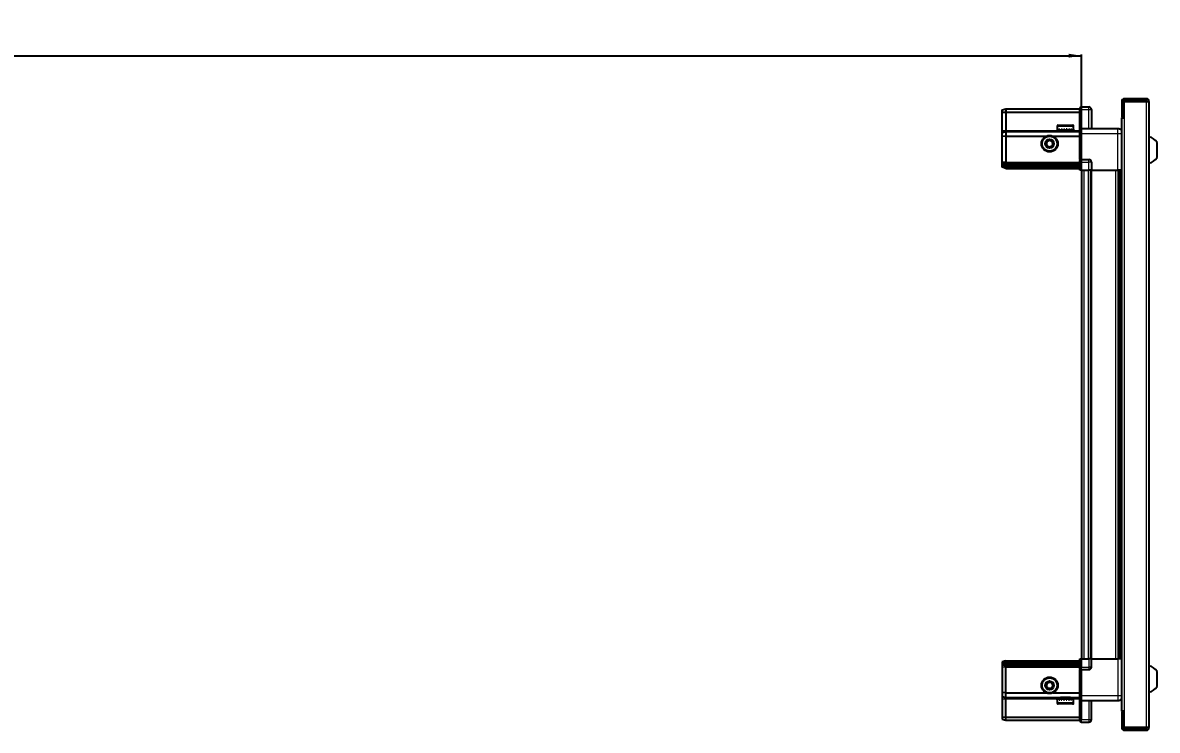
# Model space of a CAD drawing. Header units: millimetres. Extents: x 899 to 4539, y -893 to 1862.
# Drawn here: x 2828 to 3725, y 1244 to 1804 of the extents above; entities that cross this region are included whole.
import ezdxf

# ---------------------------------------------------------------- set-up
doc = ezdxf.new("R2010")
doc.units = ezdxf.units.MM
doc.layers.add('FORMAT', color=7, linetype='Continuous')
doc.styles.add('SLDTEXTSTYLE0', font='TXT', dxfattribs={"width": 0.75})
doc.dimstyles.new('SLDDIMSTYLE0', dxfattribs={"dimtxt": 20, "dimasz": 10, "dimexe": 0, "dimexo": 0.0625, "dimgap": 5, "dimtad": 2, "dimdec": 1, "dimrnd": 1e-09, "dimzin": 12, "dimdsep": 46, "dimtxsty": 'SLDTEXTSTYLE0', "dimsah": 1, "dimcen": 0.09, "dimadec": 0, "dimazin": 3, "dimtfac": 1, "dimtofl": 0, "dimtmove": 0, "dimatfit": 3, "dimfxl": 0, "dimfrac": 2, "dimtolj": 1, "dimtzin": 12, "dimarcsym": 0})

# ---------------------------------------------------------------- blocks, each defined once
blk = doc.blocks.new('_D_4')
at = {"layer": 'FORMAT'}
for p, q in [((1764.9, 1686.94), (1764.9, 1778.43)), ((1764.9, 1777.43), (3664.9, 1777.43)), ((3664.9, 1686.94), (3664.9, 1778.43))]:
    blk.add_line(p, q, dxfattribs=at)
for points in [[(1764.9, 1777.43), (1774.9, 1775.9), (1774.9, 1778.97)], [(3664.9, 1777.43), (3654.9, 1778.97), (3654.9, 1775.9)]]:
    blk.add_solid(points, dxfattribs=at)
at = {"layer": 'FORMAT', "insert": (2685.34, 1803.22), "char_height": 20, "attachment_point": 1, "style": 'SLDTEXTSTYLE0'}
blk.add_mtext('1900', dxfattribs=at)

msp = doc.modelspace()

# ---------------------------------------------------------------- linework, layer by layer
at = {"color": 7, "linetype": 'Continuous', "lineweight": 25}
for p, q in [((3696.75, 1741.33), (3696.75, 1728.93)), ((3698.25, 1741.33), (3698.25, 1728.93)), ((3698.75, 1728.43), (3698.75, 1741.33)), ((3698.75, 1741.33), (3716.15, 1741.33)), ((3716.15, 1743.43), (3698.85, 1743.43)), ((3716.15, 1741.93), (3698.85, 1741.93)), ((3716.15, 1741.93), (3716.15, 1743.43)), ((3716.15, 1741.33), (3718.25, 1741.33)), ((3718.25, 1741.33), (3718.25, 1246.53)), ((3602.25, 1734.63), (3605.25, 1735.43)), ((3602.25, 1732.78), (3602.25, 1734.63)), ((3602.25, 1732.78), (3605.25, 1732.93)), ((3602.25, 1718.43), (3602.25, 1732.78)), ((3605.25, 1735.43), (3605.25, 1732.93)), ((3605.25, 1735.43), (3663.55, 1735.43)), ((3605.25, 1732.93), (3605.25, 1718.43)), ((3605.25, 1732.93), (3663.55, 1732.93)), ((3664.41, 1736.93), (3663.55, 1736.43)), ((3664.41, 1736.93), (3663.55, 1736.43)), ((3663.55, 1736.43), (3663.55, 1734.93)), ((3663.55, 1720.13), (3663.55, 1734.93)), ((3664.75, 1736.93), (3664.41, 1736.93)), ((3664.75, 1736.93), (3664.41, 1736.93)), ((3664.75, 1736.93), (3664.75, 1736.93)), ((3664.75, 1734.93), (3664.75, 1736.93)), ((3664.75, 1736.93), (3670.75, 1736.93)), ((3664.75, 1734.93), (3664.75, 1720.13)), ((3672.75, 1734.93), (3672.75, 1719.93)), ((3645.75, 1721.83), (3645.75, 1718.93)), ((3646.55, 1722.63), (3657.95, 1722.63)), ((3658.75, 1718.93), (3658.75, 1721.83)), ((3696.65, 1728.43), (3696.65, 1259.43)), ((3696.65, 1728.43), (3698.75, 1728.43)), ((3696.75, 1728.93), (3698.25, 1728.93)), ((3602.25, 1716.63), (3602.25, 1718.43)), ((3602.25, 1716.63), (3605.25, 1717.43)), ((3602.25, 1713.6), (3602.25, 1716.63)), ((3605.25, 1713.93), (3602.25, 1713.6)), ((3602.25, 1693.43), (3602.25, 1713.6)), ((3605.25, 1718.43), (3605.25, 1717.43)), ((3605.25, 1717.43), (3605.25, 1713.93)), ((3605.25, 1717.43), (3663.55, 1717.43)), ((3605.25, 1713.93), (3605.25, 1693.43)), ((3605.25, 1713.93), (3637.25, 1713.93)), ((3642.25, 1713.93), (3663.55, 1713.93)), ((3645.75, 1718.93), (3645.79, 1718.93)), ((3645.91, 1719.43), (3645.79, 1719.43)), ((3645.79, 1719.43), (3645.79, 1718.93)), ((3645.79, 1718.93), (3645.91, 1718.93)), ((3645.91, 1719.43), (3645.91, 1718.93)), ((3645.91, 1718.93), (3646.32, 1718.93)), ((3646.66, 1719.43), (3646.32, 1719.43)), ((3646.32, 1719.43), (3646.32, 1718.93)), ((3646.32, 1718.93), (3646.66, 1718.93)), ((3646.66, 1719.43), (3646.66, 1718.93)), ((3646.66, 1718.93), (3647.43, 1718.93)), ((3647.95, 1719.43), (3647.43, 1719.43)), ((3647.43, 1719.43), (3647.43, 1718.93)), ((3647.43, 1718.93), (3647.95, 1718.93)), ((3647.85, 1718.93), (3647.85, 1718.83)), ((3647.85, 1718.83), (3656.65, 1718.83)), ((3647.95, 1719.43), (3647.95, 1718.93)), ((3647.95, 1718.93), (3649.01, 1718.93)), ((3648.25, 1718.43), (3648.94, 1717.95)), ((3648.25, 1718.43), (3656.25, 1718.43)), ((3648.94, 1717.95), (3648.25, 1717.47)), ((3648.25, 1717.47), (3648.25, 1717.43)), ((3648.25, 1717.47), (3656.25, 1717.47)), ((3648.94, 1717.95), (3655.56, 1717.95)), ((3649.67, 1719.43), (3649.01, 1719.43)), ((3649.01, 1719.43), (3649.01, 1718.93)), ((3649.01, 1718.93), (3649.67, 1718.93)), ((3649.67, 1719.43), (3649.67, 1718.93)), ((3649.67, 1718.93), (3650.91, 1718.93)), ((3651.64, 1719.43), (3650.91, 1719.43)), ((3650.91, 1719.43), (3650.91, 1718.93)), ((3650.91, 1718.93), (3651.34, 1718.93)), ((3651.34, 1719.43), (3651.34, 1718.93)), ((3651.64, 1719.43), (3651.64, 1718.93)), ((3651.64, 1718.93), (3652.94, 1718.93)), ((3653.67, 1719.43), (3652.94, 1719.43)), ((3652.94, 1719.43), (3652.94, 1718.93)), ((3653.21, 1719.43), (3653.21, 1718.93)), ((3653.21, 1718.93), (3653.67, 1718.93)), ((3653.67, 1719.43), (3653.67, 1718.93)), ((3653.67, 1718.93), (3654.9, 1718.93)), ((3655.56, 1719.43), (3654.9, 1719.43)), ((3654.9, 1719.43), (3654.9, 1718.93)), ((3654.9, 1718.93), (3655.56, 1718.93)), ((3655.56, 1719.43), (3655.56, 1718.93)), ((3655.56, 1718.93), (3656.61, 1718.93)), ((3655.56, 1717.95), (3656.25, 1718.43)), ((3656.25, 1717.47), (3655.56, 1717.95)), ((3656.25, 1717.43), (3656.25, 1717.47)), ((3657.13, 1719.43), (3656.61, 1719.43)), ((3656.61, 1719.43), (3656.61, 1718.93)), ((3656.61, 1718.93), (3657.13, 1718.93)), ((3656.65, 1718.83), (3656.65, 1718.93)), ((3657.13, 1719.43), (3657.13, 1718.93)), ((3657.13, 1718.93), (3657.88, 1718.93)), ((3658.22, 1719.43), (3657.88, 1719.43)), ((3657.88, 1719.43), (3657.88, 1718.93)), ((3657.88, 1718.93), (3658.22, 1718.93)), ((3658.22, 1719.43), (3658.22, 1718.93)), ((3658.22, 1718.93), (3658.61, 1718.93)), ((3658.72, 1719.43), (3658.61, 1719.43)), ((3658.61, 1719.43), (3658.61, 1718.93)), ((3658.61, 1718.93), (3658.72, 1718.93)), ((3658.72, 1719.43), (3658.72, 1718.93)), ((3658.72, 1718.93), (3658.75, 1718.93)), ((3663.55, 1719.93), (3663.55, 1720.13)), ((3664.75, 1719.93), (3663.55, 1719.93)), ((3663.55, 1715.93), (3663.55, 1719.93)), ((3663.55, 1695.63), (3663.55, 1715.93)), ((3664.75, 1720.13), (3664.75, 1719.93)), ((3664.75, 1719.93), (3664.75, 1715.93)), ((3664.75, 1719.93), (3693.75, 1719.93)), ((3664.75, 1715.93), (3664.75, 1695.63)), ((3724.85, 1696.93), (3724.85, 1708.93)), ((3663.55, 1695.43), (3663.55, 1695.63)), ((3664.75, 1695.43), (3663.55, 1695.43)), ((3663.55, 1695.43), (3663.55, 1694.76)), ((3663.55, 1686.93), (3663.55, 1694.76)), ((3664.75, 1695.63), (3664.75, 1695.43)), ((3664.75, 1693.43), (3664.75, 1695.43)), ((3664.75, 1695.43), (3670.75, 1695.43)), ((3664.75, 1693.43), (3664.75, 1695.43)), ((3602.25, 1691.63), (3602.25, 1693.43)), ((3605.25, 1692.43), (3602.25, 1691.63)), ((3602.25, 1690.89), (3602.25, 1691.63)), ((3605.25, 1691.43), (3602.25, 1690.89)), ((3602.25, 1690.39), (3602.25, 1690.89)), ((3602.25, 1689.24), (3602.25, 1690.39)), ((3605.25, 1689.93), (3602.25, 1690.39)), ((3605.25, 1688.43), (3602.25, 1689.24)), ((3605.25, 1693.43), (3605.25, 1692.43)), ((3605.25, 1692.43), (3605.25, 1691.43)), ((3605.25, 1692.43), (3663.55, 1692.43)), ((3605.25, 1691.43), (3605.25, 1689.93)), ((3605.25, 1691.43), (3663.55, 1691.43)), ((3605.25, 1689.93), (3663.55, 1689.93)), ((3605.25, 1689.93), (3605.25, 1688.43)), ((3605.25, 1688.43), (3663.55, 1688.43)), ((3664.41, 1686.93), (3663.55, 1686.93)), ((3664.41, 1693.43), (3664.41, 1686.93)), ((3664.75, 1686.93), (3664.41, 1686.93)), ((3664.75, 1693.43), (3664.75, 1686.93)), ((3664.75, 1686.93), (3670.75, 1686.93)), ((3664.9, 1686.93), (3664.9, 1300.93)), ((3672.75, 1686.93), (3670.75, 1686.93)), ((3672.1, 1686.93), (3672.1, 1300.93)), ((3672.75, 1693.43), (3672.75, 1686.93)), ((3672.75, 1686.93), (3693.75, 1686.93)), ((3694.77, 1300.93), (3694.77, 1686.93)), ((3694.81, 1300.93), (3694.81, 1686.93)), ((3696.6, 1686.93), (3696.6, 1300.93)), ((3663.55, 1293.11), (3663.55, 1300.93)), ((3663.55, 1300.93), (3664.41, 1300.93)), ((3664.41, 1300.93), (3664.41, 1300.93)), ((3664.41, 1300.93), (3664.41, 1294.43)), ((3664.75, 1300.93), (3664.41, 1300.93)), ((3664.75, 1300.93), (3664.75, 1294.43)), ((3664.75, 1300.93), (3664.75, 1300.93)), ((3664.75, 1300.93), (3664.75, 1294.43)), ((3664.75, 1300.93), (3670.75, 1300.93)), ((3672.75, 1300.93), (3670.75, 1300.93)), ((3672.75, 1294.43), (3672.75, 1300.93)), ((3672.75, 1300.93), (3693.75, 1300.93)), ((3605.25, 1299.43), (3602.25, 1298.63)), ((3602.25, 1298.63), (3602.25, 1297.48)), ((3605.25, 1297.93), (3602.25, 1297.48)), ((3602.25, 1297.48), (3602.25, 1296.98)), ((3605.25, 1296.43), (3602.25, 1296.98)), ((3602.25, 1296.98), (3602.25, 1296.24)), ((3605.25, 1295.43), (3602.25, 1296.24)), ((3602.25, 1296.24), (3602.25, 1294.43)), ((3602.25, 1294.43), (3602.25, 1274.27)), ((3605.25, 1297.93), (3605.25, 1299.43)), ((3605.25, 1299.43), (3663.55, 1299.43)), ((3605.25, 1296.43), (3605.25, 1297.93)), ((3605.25, 1297.93), (3663.55, 1297.93)), ((3605.25, 1296.43), (3663.55, 1296.43)), ((3605.25, 1295.43), (3605.25, 1296.43)), ((3605.25, 1295.43), (3663.55, 1295.43)), ((3605.25, 1294.43), (3605.25, 1295.43)), ((3605.25, 1273.93), (3605.25, 1294.43)), ((3663.55, 1293.11), (3663.55, 1292.43)), ((3664.75, 1292.43), (3663.55, 1292.43)), ((3663.55, 1292.23), (3663.55, 1292.43)), ((3663.55, 1271.93), (3663.55, 1292.23)), ((3664.75, 1292.43), (3664.75, 1294.43)), ((3664.75, 1292.43), (3664.75, 1292.23)), ((3664.75, 1292.43), (3670.75, 1292.43)), ((3664.75, 1292.23), (3664.75, 1271.93)), ((3724.85, 1278.93), (3724.85, 1290.93)), ((3605.25, 1273.93), (3602.25, 1274.27)), ((3602.25, 1274.27), (3602.25, 1271.24)), ((3605.25, 1273.93), (3637.25, 1273.93)), ((3605.25, 1270.43), (3605.25, 1273.93)), ((3642.25, 1273.93), (3663.55, 1273.93)), ((3602.25, 1271.24), (3605.25, 1270.43)), ((3602.25, 1271.24), (3602.25, 1269.43)), ((3602.25, 1269.43), (3602.25, 1255.09)), ((3605.25, 1270.43), (3663.55, 1270.43)), ((3605.25, 1269.43), (3605.25, 1270.43)), ((3605.25, 1254.93), (3605.25, 1269.43)), ((3645.75, 1268.93), (3645.75, 1266.03)), ((3645.77, 1268.93), (3645.75, 1268.93)), ((3645.77, 1268.43), (3645.77, 1268.93)), ((3645.86, 1268.93), (3645.77, 1268.93)), ((3645.77, 1268.43), (3645.86, 1268.43)), ((3645.86, 1268.43), (3645.86, 1268.93)), ((3646.24, 1268.93), (3645.86, 1268.93)), ((3646.24, 1268.43), (3646.24, 1268.93)), ((3646.56, 1268.93), (3646.24, 1268.93)), ((3646.24, 1268.43), (3646.56, 1268.43)), ((3657.95, 1265.23), (3646.55, 1265.23)), ((3646.56, 1268.43), (3646.56, 1268.93)), ((3647.29, 1268.93), (3646.56, 1268.93)), ((3647.29, 1268.43), (3647.29, 1268.93)), ((3647.8, 1268.93), (3647.29, 1268.93)), ((3647.29, 1268.43), (3647.8, 1268.43)), ((3647.8, 1268.43), (3647.8, 1268.93)), ((3648.84, 1268.93), (3647.8, 1268.93)), ((3647.85, 1269.03), (3647.85, 1268.93)), ((3656.65, 1269.03), (3647.85, 1269.03)), ((3648.25, 1270.43), (3648.25, 1270.4)), ((3648.25, 1270.4), (3648.94, 1269.92)), ((3656.25, 1270.4), (3648.25, 1270.4)), ((3648.94, 1269.92), (3648.25, 1269.43)), ((3656.25, 1269.43), (3648.25, 1269.43)), ((3648.84, 1268.43), (3648.84, 1268.93)), ((3649.49, 1268.93), (3648.84, 1268.93)), ((3648.84, 1268.43), (3649.49, 1268.43)), ((3655.56, 1269.92), (3648.94, 1269.92)), ((3649.49, 1268.43), (3649.49, 1268.93)), ((3650.71, 1268.93), (3649.49, 1268.93)), ((3650.71, 1268.43), (3650.71, 1268.93)), ((3651.21, 1268.93), (3650.71, 1268.93)), ((3650.71, 1268.43), (3651.44, 1268.43)), ((3651.21, 1268.43), (3651.21, 1268.93)), ((3651.44, 1268.43), (3651.44, 1268.93)), ((3652.74, 1268.93), (3651.44, 1268.93)), ((3652.74, 1268.43), (3652.74, 1268.93)), ((3652.74, 1268.43), (3653.47, 1268.43)), ((3653.08, 1268.43), (3653.08, 1268.93)), ((3653.47, 1268.93), (3653.08, 1268.93)), ((3653.47, 1268.43), (3653.47, 1268.93)), ((3654.72, 1268.93), (3653.47, 1268.93)), ((3654.72, 1268.43), (3654.72, 1268.93)), ((3655.39, 1268.93), (3654.72, 1268.93)), ((3654.72, 1268.43), (3655.39, 1268.43)), ((3655.39, 1268.43), (3655.39, 1268.93)), ((3656.46, 1268.93), (3655.39, 1268.93)), ((3655.56, 1269.92), (3656.25, 1270.4)), ((3656.25, 1269.43), (3655.56, 1269.92)), ((3656.25, 1270.4), (3656.25, 1270.43)), ((3656.46, 1268.43), (3656.46, 1268.93)), ((3656.99, 1268.93), (3656.46, 1268.93)), ((3656.46, 1268.43), (3656.99, 1268.43)), ((3656.65, 1268.93), (3656.65, 1269.03)), ((3656.99, 1268.43), (3656.99, 1268.93)), ((3657.78, 1268.93), (3656.99, 1268.93)), ((3657.78, 1268.43), (3657.78, 1268.93)), ((3658.13, 1268.93), (3657.78, 1268.93)), ((3657.78, 1268.43), (3658.13, 1268.43)), ((3658.13, 1268.43), (3658.13, 1268.93)), ((3658.56, 1268.93), (3658.13, 1268.93)), ((3658.56, 1268.43), (3658.56, 1268.93)), ((3658.7, 1268.93), (3658.56, 1268.93)), ((3658.56, 1268.43), (3658.7, 1268.43)), ((3658.7, 1268.43), (3658.7, 1268.93)), ((3658.75, 1268.93), (3658.7, 1268.93)), ((3658.75, 1266.03), (3658.75, 1268.93)), ((3663.55, 1267.93), (3663.55, 1271.93)), ((3664.75, 1267.93), (3663.55, 1267.93)), ((3663.55, 1267.73), (3663.55, 1267.93)), ((3663.55, 1252.93), (3663.55, 1267.73)), ((3664.75, 1271.93), (3664.75, 1267.93)), ((3664.75, 1267.93), (3664.75, 1267.73)), ((3664.75, 1267.93), (3693.75, 1267.93)), ((3664.75, 1267.73), (3664.75, 1252.93)), ((3664.75, 1267.73), (3664.75, 1252.93)), ((3672.75, 1252.93), (3672.75, 1267.93)), ((3698.75, 1259.43), (3696.65, 1259.43)), ((3696.75, 1258.93), (3698.25, 1258.93)), ((3696.75, 1258.93), (3696.75, 1246.53)), ((3698.25, 1258.93), (3698.25, 1246.53)), ((3698.75, 1246.53), (3698.75, 1259.43)), ((3602.25, 1255.09), (3605.25, 1254.93)), ((3602.25, 1255.09), (3602.25, 1253.24)), ((3602.25, 1253.24), (3605.25, 1252.43)), ((3605.25, 1254.93), (3663.55, 1254.93)), ((3605.25, 1252.43), (3605.25, 1254.93)), ((3605.25, 1252.43), (3663.55, 1252.43)), ((3663.55, 1252.93), (3663.55, 1251.43)), ((3663.55, 1251.43), (3664.41, 1250.93)), ((3664.75, 1250.93), (3664.41, 1250.93)), ((3664.75, 1250.93), (3664.75, 1252.93)), ((3664.75, 1250.93), (3670.75, 1250.93)), ((3716.15, 1246.53), (3698.75, 1246.53)), ((3718.25, 1246.53), (3716.15, 1246.53)), ((3698.85, 1245.93), (3716.15, 1245.93)), ((3698.85, 1244.43), (3716.15, 1244.43)), ((3716.15, 1245.93), (3716.15, 1244.43))]:
    msp.add_line(p, q, dxfattribs=at)
at = {"color": 8, "linetype": 'Continuous', "lineweight": 18}
for p, q in [((3698.25, 1741.33), (3696.75, 1741.33)), ((3698.85, 1741.93), (3698.85, 1743.43)), ((3716.15, 1741.33), (3716.15, 1246.53)), ((3664.75, 1734.93), (3663.55, 1734.93)), ((3664.75, 1734.93), (3670.75, 1734.93)), ((3670.75, 1734.93), (3670.75, 1736.93)), ((3670.75, 1734.93), (3672.75, 1734.93)), ((3670.75, 1719.93), (3670.75, 1734.93)), ((3645.75, 1721.83), (3658.75, 1721.83)), ((3698.75, 1728.43), (3698.75, 1259.43)), ((3602.25, 1718.43), (3605.25, 1718.43)), ((3605.25, 1718.43), (3648.25, 1718.43)), ((3656.25, 1718.43), (3663.55, 1718.43)), ((3663.55, 1720.13), (3664.75, 1720.13)), ((3664.75, 1715.93), (3663.55, 1715.93)), ((3664.75, 1715.93), (3693.75, 1715.93)), ((3693.75, 1686.93), (3693.75, 1715.93)), ((3663.55, 1695.63), (3664.75, 1695.63)), ((3670.75, 1693.43), (3670.75, 1695.43)), ((3605.25, 1693.43), (3602.25, 1693.43)), ((3605.25, 1693.43), (3663.55, 1693.43)), ((3664.75, 1693.43), (3664.41, 1693.43)), ((3664.75, 1693.43), (3670.75, 1693.43)), ((3666.9, 1686.93), (3666.9, 1300.93)), ((3670.1, 1686.93), (3670.1, 1300.93)), ((3670.75, 1686.93), (3670.75, 1693.43)), ((3672.75, 1693.43), (3670.75, 1693.43)), ((3672.75, 1686.93), (3672.75, 1300.93)), ((3692.15, 1300.93), (3692.15, 1686.93)), ((3693.56, 1686.93), (3693.56, 1300.93)), ((3696.01, 1300.93), (3696.01, 1686.93)), ((3664.75, 1300.93), (3664.41, 1300.93)), ((3670.75, 1300.93), (3670.75, 1294.43)), ((3693.75, 1300.93), (3693.75, 1271.93)), ((3605.25, 1294.43), (3602.25, 1294.43)), ((3605.25, 1294.43), (3663.55, 1294.43)), ((3664.75, 1292.23), (3663.55, 1292.23)), ((3664.75, 1294.43), (3664.41, 1294.43)), ((3664.75, 1294.43), (3670.75, 1294.43)), ((3672.75, 1294.43), (3670.75, 1294.43)), ((3670.75, 1294.43), (3670.75, 1292.43)), ((3602.25, 1269.43), (3605.25, 1269.43)), ((3605.25, 1269.43), (3648.25, 1269.43)), ((3658.75, 1266.03), (3645.75, 1266.03)), ((3656.25, 1269.43), (3663.55, 1269.43)), ((3664.75, 1271.93), (3663.55, 1271.93)), ((3664.75, 1267.73), (3663.55, 1267.73)), ((3664.75, 1271.93), (3693.75, 1271.93)), ((3670.75, 1267.93), (3670.75, 1252.93)), ((3664.75, 1252.93), (3663.55, 1252.93)), ((3664.75, 1252.93), (3670.75, 1252.93)), ((3670.75, 1252.93), (3672.75, 1252.93)), ((3670.75, 1252.93), (3670.75, 1250.93)), ((3698.25, 1246.53), (3696.75, 1246.53)), ((3698.85, 1245.93), (3698.85, 1244.43))]:
    msp.add_line(p, q, dxfattribs=at)
at = {"color": 7, "linetype": 'Continuous', "lineweight": 25}
for centre, radius in [((3639.75, 1707.93), 6.5), ((3639.75, 1707.93), 3.46), ((3639.75, 1279.93), 6.5), ((3639.75, 1279.93), 3.46)]:
    msp.add_circle(centre, radius, dxfattribs=at)
at = {"color": 8, "linetype": 'Continuous', "lineweight": 18}
for centre in [(3639.75, 1707.93), (3639.75, 1279.93)]:
    msp.add_circle(centre, 5.7, dxfattribs=at)
at = {"color": 7, "linetype": 'Continuous', "lineweight": 25}
for centre, radius, start, end in [((3698.85, 1741.33), 2.1, 90, 180), ((3698.85, 1741.33), 0.6, 90, 180), ((3716.15, 1741.33), 2.1, 0, 90), ((3716.15, 1741.33), 0.6, 0, 90), ((3670.75, 1734.93), 2, 0, 90), ((3646.55, 1721.83), 0.8, 90, 180), ((3657.95, 1721.83), 0.8, 0, 90), ((3647.85, 1718.43), 0.4, 0, 90), ((3656.65, 1718.43), 0.4, 90, 180), ((3715.22, 1701.91), 11.91, 36.1266, 75.29965), ((3639.75, 1707.93), 2.5, 120.74103, 180.74103), ((3639.75, 1707.93), 2.5, 180.74103, 240.74103), ((3639.75, 1707.93), 2.5, 60.74103, 120.74103), ((3639.75, 1707.93), 2.5, 240.74103, 300.74103), ((3639.75, 1707.93), 2.5, 0.74103, 60.74103), ((3639.75, 1707.93), 2.5, 300.74103, 0.74103), ((3670.75, 1693.43), 2, 0, 90), ((3715.22, 1703.96), 11.91, 284.70035, 323.8734), ((3670.75, 1294.43), 2, 270, 0), ((3715.22, 1283.91), 11.91, 36.1266, 75.29965), ((3639.75, 1279.93), 2.5, 95.91157, 155.91157), ((3639.75, 1279.93), 2.5, 35.91157, 95.91157), ((3639.75, 1279.93), 2.5, 155.91157, 215.91157), ((3639.75, 1279.93), 2.5, 215.91157, 275.91157), ((3639.75, 1279.93), 2.5, 275.91157, 335.91157), ((3639.75, 1279.93), 2.5, 335.91157, 35.91157), ((3715.22, 1285.96), 11.91, 284.70035, 323.8734), ((3646.55, 1266.03), 0.8, 180, 270), ((3647.85, 1269.43), 0.4, 270, 0), ((3656.65, 1269.43), 0.4, 180, 270), ((3657.95, 1266.03), 0.8, 270, 0), ((3670.75, 1252.93), 2, 270, 0), ((3698.85, 1246.53), 2.1, 180, 270), ((3698.85, 1246.53), 0.6, 180, 270), ((3716.15, 1246.53), 2.1, 270, 0), ((3716.15, 1246.53), 0.6, 270, 0)]:
    msp.add_arc(centre, radius, start, end, dxfattribs=at)
for centre, start_param, end_param in [((3660.95, 1693.43), 0, 0.722734), ((3660.95, 1294.43), 5.560451, 6.283185)]:
    msp.add_ellipse(centre, major_axis=(3.46, 0), ratio=0.57735, start_param=start_param, end_param=end_param, dxfattribs=at)
for points, knots in [([(3693.75, 1719.93), (3694.19, 1719.89), (3694.87, 1719.82), (3695.68, 1719.38), (3696.23, 1718.94), (3696.51, 1718.57), (3696.65, 1718.39)], [0, 0, 0, 0, 0.384298, 0.591173, 0.802437, 1, 1, 1, 1]), ([(3637.23, 1709.34), (3637.67, 1709.61), (3638.5, 1710.1), (3639.33, 1710.59), (3639.71, 1710.82)], [0, 0, 0, 0, 0.534686, 1, 1, 1, 1]), ([(3637.27, 1706.46), (3637.27, 1706.58), (3637.26, 1707.18), (3637.24, 1708.18), (3637.23, 1709), (3637.23, 1709.34)], [0, 0, 0, 0, 0.133125, 0.637099, 1, 1, 1, 1]), ([(3639.79, 1705.05), (3639.34, 1705.3), (3638.49, 1705.77), (3637.66, 1706.24), (3637.27, 1706.46)], [0, 0, 0, 0, 0.5346859, 1, 1, 1, 1]), ([(3639.71, 1710.82), (3640.16, 1710.57), (3641, 1710.1), (3641.84, 1709.63), (3642.23, 1709.41)], [0, 0, 0, 0, 0.534686, 1, 1, 1, 1]), ([(3642.27, 1706.52), (3641.82, 1706.26), (3640.99, 1705.77), (3640.17, 1705.28), (3639.79, 1705.05)], [0, 0, 0, 0, 0.534686, 1, 1, 1, 1]), ([(3642.23, 1709.41), (3642.23, 1709.06), (3642.24, 1708.24), (3642.26, 1707.25), (3642.27, 1706.65), (3642.27, 1706.52)], [0, 0, 0, 0, 0.3629006, 0.8668753, 1, 1, 1, 1]), ([(3696.6, 1686.93), (3696.56, 1686.93), (3696.34, 1686.93), (3695.62, 1686.93), (3694.66, 1686.93), (3694.01, 1686.93), (3693.75, 1686.93)], [0, 0, 0, 0, 0.071707, 0.420979, 0.770251, 1, 1, 1, 1]), ([(3696.6, 1300.93), (3696.56, 1300.93), (3696.34, 1300.93), (3695.62, 1300.93), (3694.66, 1300.93), (3694.01, 1300.93), (3693.75, 1300.93)], [0, 0, 0, 0, 0.071707, 0.420979, 0.770251, 1, 1, 1, 1]), ([(3636.88, 1279.64), (3637.09, 1280.11), (3637.48, 1280.99), (3637.87, 1281.86), (3638.06, 1282.27)], [0, 0, 0, 0, 0.534686, 1, 1, 1, 1]), ([(3638.06, 1282.27), (3638.4, 1282.31), (3639.22, 1282.39), (3640.21, 1282.49), (3640.8, 1282.56), (3640.93, 1282.57)], [0, 0, 0, 0, 0.362901, 0.866875, 1, 1, 1, 1]), ([(3640.93, 1282.57), (3641.23, 1282.15), (3641.79, 1281.37), (3642.36, 1280.59), (3642.62, 1280.23)], [0, 0, 0, 0, 0.534686, 1, 1, 1, 1]), ([(3638.57, 1277.3), (3638.27, 1277.72), (3637.7, 1278.5), (3637.14, 1279.27), (3636.88, 1279.64)], [0, 0, 0, 0, 0.534686, 1, 1, 1, 1]), ([(3641.44, 1277.6), (3641.32, 1277.58), (3640.72, 1277.52), (3639.73, 1277.42), (3638.91, 1277.33), (3638.57, 1277.3)], [0, 0, 0, 0, 0.133125, 0.637099, 1, 1, 1, 1]), ([(3642.62, 1280.23), (3642.41, 1279.76), (3642.02, 1278.88), (3641.62, 1278), (3641.44, 1277.6)], [0, 0, 0, 0, 0.534686, 1, 1, 1, 1]), ([(3693.75, 1267.93), (3694.19, 1267.98), (3694.87, 1268.05), (3695.68, 1268.49), (3696.23, 1268.93), (3696.51, 1269.3), (3696.65, 1269.48)], [0, 0, 0, 0, 0.384298, 0.591173, 0.802437, 1, 1, 1, 1])]:
    msp.add_open_spline(points, degree=3, knots=knots, dxfattribs=at)
at = {"color": 8, "linetype": 'Continuous', "lineweight": 18}
for points in [[(3693.75, 1715.93), (3693.75, 1716.46), (3693.75, 1717.51), (3693.75, 1718.83), (3693.75, 1719.75), (3693.75, 1719.87), (3693.75, 1719.93)], [(3693.75, 1271.93), (3693.75, 1271.41), (3693.75, 1270.36), (3693.75, 1269.04), (3693.75, 1268.11), (3693.75, 1267.99), (3693.75, 1267.93)]]:
    msp.add_open_spline(points, degree=3, dxfattribs=at)
for points in [[(3693.75, 1715.93), (3694.19, 1715.93), (3694.87, 1715.93), (3695.68, 1715.93), (3696.23, 1715.93), (3696.51, 1715.93), (3696.65, 1715.93)], [(3693.75, 1271.93), (3694.19, 1271.93), (3694.87, 1271.93), (3695.68, 1271.93), (3696.23, 1271.93), (3696.51, 1271.93), (3696.65, 1271.93)]]:
    msp.add_open_spline(points, degree=3, knots=[0, 0, 0, 0, 0.384298, 0.591173, 0.802437, 1, 1, 1, 1], dxfattribs=at)

# ---------------------------------------------------------------- dimensions: what is measured, and where the dimension line sits
at = {"layer": 'FORMAT'}
dim = msp.add_linear_dim(base=(3664.9, 1777.43), p1=(1764.9, 1686.93), p2=(3664.9, 1686.93), angle=0, dimstyle='SLDDIMSTYLE0', dxfattribs=at)
dim.commit()
dim.dimension.update_dxf_attribs({"geometry": '_D_4', "text_midpoint": (2714.9, 1777.43), "dimtype": 160})

doc.saveas('drawing.dxf')
